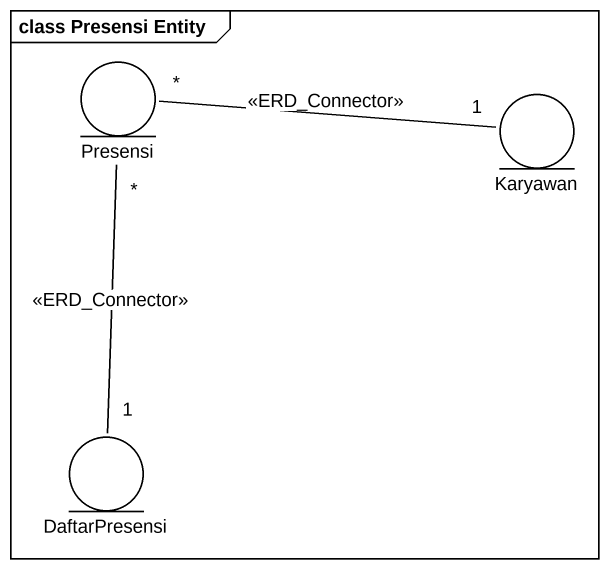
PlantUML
@startuml
mainframe class Presensi Entity
entity Presensi
entity Karyawan
entity DaftarPresensi
Presensi "*" -right- "1" Karyawan : <<ERD_Connector>>
Presensi "*" -- "1" DaftarPresensi : <<ERD_Connector>>
@enduml
